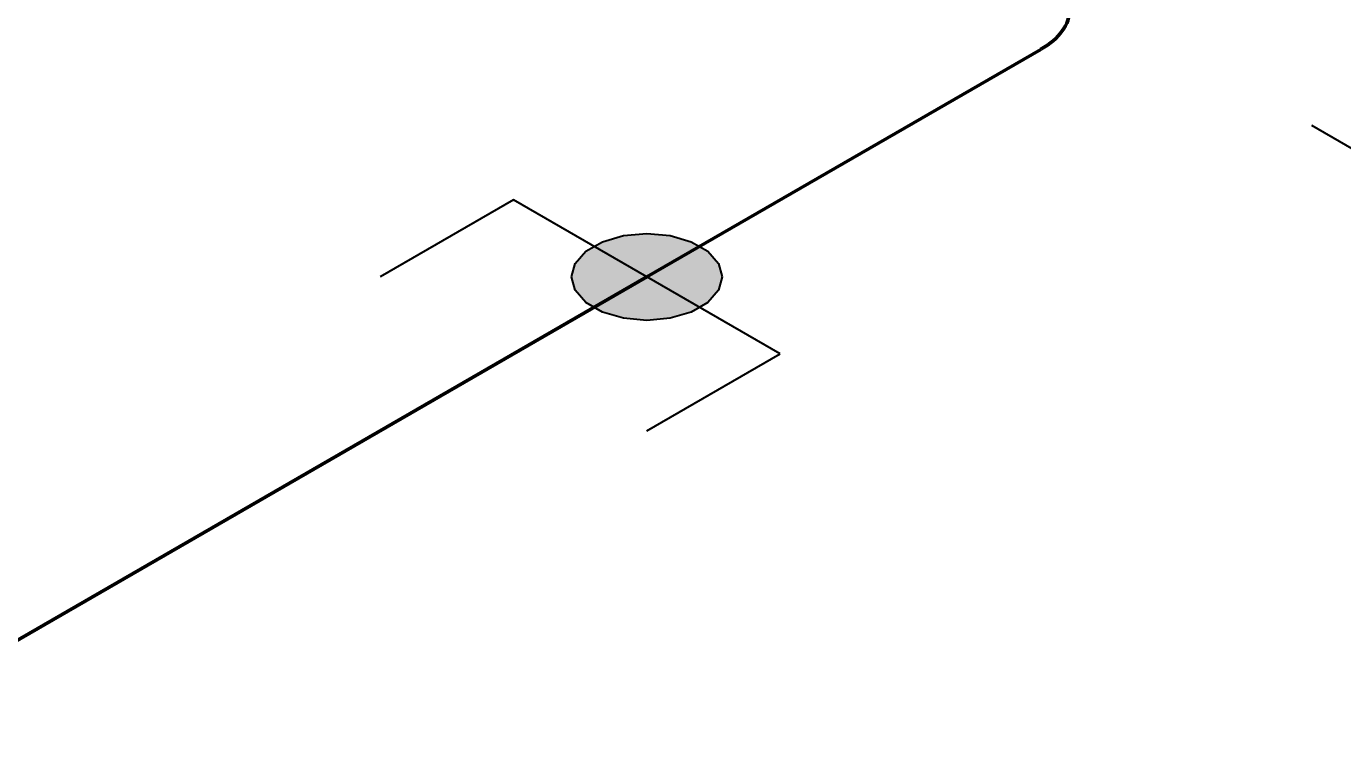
# Model space of a CAD drawing. Header units: millimetres. Extents: x 0 to 594, y 0 to 420.
# Drawn here: x 140.66 to 153.76, y 332.93 to 340.08 of the extents above; entities that cross this region are included whole.
import ezdxf

# ---------------------------------------------------------------- set-up
doc = ezdxf.new("R2010")
doc.units = ezdxf.units.MM
doc.header["$LTSCALE"] = 0.25
doc.layers.add('용접', color=1, linetype='Continuous')
doc.layers.add('치수', color=1, linetype='Continuous')
doc.layers.add('파이프 작은 보어', color=30, linetype='Continuous', lineweight=50)
doc.styles.add('AdskIsoMetric', font='arial.ttf', dxfattribs={"width": 0.8, "height": 2.5})
doc.styles.add('AdskIsoMetric-30', font='arial.ttf', dxfattribs={"width": 0.8, "height": 2.5})
doc.dimstyles.new('AdskIsoMetric', dxfattribs={"dimtxt": 2.5, "dimasz": 2.5, "dimexe": 1, "dimexo": 2, "dimgap": 0.8, "dimtad": 1, "dimdec": 0, "dimrnd": 1, "dimzin": 0, "dimdsep": 46, "dimtxsty": 'AdskIsoMetric', "dimcen": 0, "dimclrt": 7, "dimadec": 0, "dimazin": 0, "dimtfac": 1, "dimtdec": 0, "dimtmove": 1, "dimatfit": 3, "dimfxl": 0, "dimfrac": 2, "dimtolj": 1, "dimtzin": 0, "dimarcsym": 0})

# ---------------------------------------------------------------- blocks, each defined once
blk = doc.blocks.new('*D73')
at = {"layer": 'Defpoints', "color": 0}
for p in [(151.45, 340.246), (164.44, 332.746), (109.612, 316.091)]:
    blk.add_point(p, dxfattribs=at)
at = {"layer": '치수', "color": 0, "lineweight": -2}
for p, q in [((153.45, 339.091), (165.44, 332.169)), ((124.768, 309.841), (162.275, 331.496))]:
    blk.add_line(p, q, dxfattribs=at)
at = {"layer": '치수', "color": 0}
for points in [[(162.067, 331.857), (162.484, 331.135), (164.44, 332.746)], [(124.559, 310.202), (124.976, 309.48), (122.602, 308.591)]]:
    blk.add_solid(points, dxfattribs=at)
at = {"layer": '치수', "color": 7, "insert": (141.255, 321.977), "char_height": 2.5, "attachment_point": 5, "rotation": 30, "style": 'AdskIsoMetric-30'}
blk.add_mtext('\\A1;1034', dxfattribs=at)
blk = doc.blocks.new('엘보우-18-Iso2DSkew90')
at = {"color": 0, "linetype": 'ByBlock', "lineweight": -2, "extrusion": (0, 0.816497, 0.57735)}
for p, q in [((-0.691, 0.399), (-5.303, 3.062)), ((-5.303, -3.062), (-0.691, -0.399))]:
    blk.add_line(p, q, dxfattribs=at)
at = {"linetype": 'ByBlock'}
blk.add_ellipse((-1.382, 0), major_axis=(-0.977, 0), ratio=0.57735, start_param=2.356194, end_param=3.926991, dxfattribs=at)
blk = doc.blocks.new('SocketWeld-1-IsoRight')
blk.add_hatch(color=256).paths.add_polyline_path([(0.00553, 0.03713), (0.00575, 0.03692), (0.00596, 0.03672), (0.00617, 0.03652), (0.00639, 0.03631), (0.0066, 0.03611), (0.00682, 0.0359), (0.00703, 0.0357), (0.00725, 0.03549), (0.00746, 0.03529), (0.00768, 0.03508), (0.00789, 0.03488), (0.00811, 0.03467), (0.00832, 0.03447), (0.00854, 0.03427), (0.00875, 0.03406), (0.00897, 0.03386), (0.00918, 0.03365), (0.0094, 0.03345), (0.00961, 0.03324), (0.00982, 0.03304), (0.01004, 0.03283), (0.01025, 0.03263), (0.01047, 0.03243), (0.01068, 0.03222), (0.0109, 0.03202), (0.01111, 0.03181), (0.01133, 0.03161), (0.01154, 0.0314), (0.01176, 0.0312), (0.01197, 0.03099), (0.01219, 0.03079), (0.0124, 0.03058), (0.01262, 0.03038), (0.01283, 0.03018), (0.01305, 0.02997), (0.01326, 0.02977), (0.01347, 0.02956), (0.01369, 0.02936), (0.0139, 0.02915), (0.01412, 0.02895), (0.01433, 0.02874), (0.01455, 0.02854), (0.01476, 0.02834), (0.01498, 0.02813), (0.01519, 0.02793), (0.01541, 0.02772), (0.01562, 0.02752), (0.01584, 0.02731), (0.01605, 0.02711), (0.01605, 0.02711), (0.01623, 0.02685), (0.01642, 0.02659), (0.0166, 0.02633), (0.01678, 0.02607), (0.01696, 0.02581), (0.01715, 0.02556), (0.01733, 0.0253), (0.01751, 0.02504), (0.01769, 0.02478), (0.01788, 0.02452), (0.01806, 0.02426), (0.01824, 0.024), (0.01843, 0.02375), (0.01861, 0.02349), (0.01879, 0.02323), (0.01897, 0.02297), (0.01916, 0.02271), (0.01934, 0.02245), (0.01952, 0.02219), (0.0197, 0.02193), (0.01989, 0.02168), (0.02007, 0.02142), (0.02025, 0.02116), (0.02043, 0.0209), (0.02062, 0.02064), (0.0208, 0.02038), (0.02098, 0.02012), (0.02116, 0.01987), (0.02135, 0.01961), (0.02153, 0.01935), (0.02171, 0.01909), (0.0219, 0.01883), (0.02208, 0.01857), (0.02226, 0.01831), (0.02244, 0.01806), (0.02263, 0.0178), (0.02281, 0.01754), (0.02299, 0.01728), (0.02317, 0.01702), (0.02336, 0.01676), (0.02354, 0.0165), (0.02372, 0.01624), (0.0239, 0.01599), (0.02409, 0.01573), (0.02427, 0.01547), (0.02445, 0.01521), (0.02463, 0.01495), (0.02482, 0.01469), (0.025, 0.01443), (0.025, 0.01443), (0.02513, 0.01415), (0.02527, 0.01386), (0.0254, 0.01357), (0.02553, 0.01328), (0.02566, 0.013), (0.0258, 0.01271), (0.02593, 0.01242), (0.02606, 0.01213), (0.02619, 0.01185), (0.02633, 0.01156), (0.02646, 0.01127), (0.02659, 0.01098), (0.02672, 0.0107), (0.02686, 0.01041), (0.02699, 0.01012), (0.02712, 0.00983), (0.02726, 0.00955), (0.02739, 0.00926), (0.02752, 0.00897), (0.02765, 0.00868), (0.02779, 0.0084), (0.02792, 0.00811), (0.02805, 0.00782), (0.02818, 0.00753), (0.02832, 0.00725), (0.02845, 0.00696), (0.02858, 0.00667), (0.02872, 0.00638), (0.02885, 0.0061), (0.02898, 0.00581), (0.02911, 0.00552), (0.02925, 0.00523), (0.02938, 0.00495), (0.02951, 0.00466), (0.02964, 0.00437), (0.02978, 0.00408), (0.02991, 0.0038), (0.03004, 0.00351), (0.03017, 0.00322), (0.03031, 0.00293), (0.03044, 0.00265), (0.03057, 0.00236), (0.03071, 0.00207), (0.03084, 0.00178), (0.03097, 0.0015), (0.0311, 0.00121), (0.03124, 0.00092), (0.03137, 0.00063), (0.0315, 0.00035), (0.0315, 0.00035), (0.03157, 0.00006), (0.03164, -0.00023), (0.03171, -0.00052), (0.03178, -0.00081), (0.03185, -0.00109), (0.03192, -0.00138), (0.03199, -0.00167), (0.03206, -0.00196), (0.03213, -0.00225), (0.0322, -0.00254), (0.03227, -0.00282), (0.03234, -0.00311), (0.03241, -0.0034), (0.03248, -0.00369), (0.03255, -0.00398), (0.03262, -0.00426), (0.03269, -0.00455), (0.03276, -0.00484), (0.03283, -0.00513), (0.0329, -0.00542), (0.03297, -0.00571), (0.03304, -0.00599), (0.03311, -0.00628), (0.03318, -0.00657), (0.03325, -0.00686), (0.03332, -0.00715), (0.03339, -0.00743), (0.03346, -0.00772), (0.03352, -0.00801), (0.03359, -0.0083), (0.03366, -0.00859), (0.03373, -0.00888), (0.0338, -0.00916), (0.03387, -0.00945), (0.03394, -0.00974), (0.03401, -0.01003), (0.03408, -0.01032), (0.03415, -0.0106), (0.03422, -0.01089), (0.03429, -0.01118), (0.03436, -0.01147), (0.03443, -0.01176), (0.0345, -0.01205), (0.03457, -0.01233), (0.03464, -0.01262), (0.03471, -0.01291), (0.03478, -0.0132), (0.03485, -0.01349), (0.03492, -0.01377), (0.03492, -0.01377), (0.03492, -0.01404), (0.03492, -0.0143), (0.03492, -0.01456), (0.03492, -0.01482), (0.03492, -0.01508), (0.03492, -0.01534), (0.03492, -0.0156), (0.03492, -0.01586), (0.03492, -0.01612), (0.03492, -0.01638), (0.03492, -0.01664), (0.03492, -0.0169), (0.03492, -0.01716), (0.03492, -0.01742), (0.03492, -0.01768), (0.03492, -0.01795), (0.03492, -0.01821), (0.03492, -0.01847), (0.03492, -0.01873), (0.03492, -0.01899), (0.03492, -0.01925), (0.03492, -0.01951), (0.03492, -0.01977), (0.03492, -0.02003), (0.03492, -0.02029), (0.03492, -0.02055), (0.03492, -0.02081), (0.03492, -0.02107), (0.03492, -0.02133), (0.03492, -0.02159), (0.03492, -0.02186), (0.03492, -0.02212), (0.03492, -0.02238), (0.03492, -0.02264), (0.03492, -0.0229), (0.03492, -0.02316), (0.03492, -0.02342), (0.03492, -0.02368), (0.03492, -0.02394), (0.03492, -0.0242), (0.03492, -0.02446), (0.03492, -0.02472), (0.03492, -0.02498), (0.03492, -0.02524), (0.03492, -0.0255), (0.03492, -0.02577), (0.03492, -0.02603), (0.03492, -0.02629), (0.03492, -0.02655), (0.03492, -0.02655), (0.03485, -0.02676), (0.03478, -0.02696), (0.03471, -0.02717), (0.03464, -0.02738), (0.03457, -0.02759), (0.0345, -0.02779), (0.03443, -0.028), (0.03436, -0.02821), (0.03429, -0.02842), (0.03422, -0.02862), (0.03415, -0.02883), (0.03408, -0.02904), (0.03401, -0.02925), (0.03394, -0.02945), (0.03387, -0.02966), (0.0338, -0.02987), (0.03373, -0.03008), (0.03366, -0.03028), (0.03359, -0.03049), (0.03352, -0.0307), (0.03346, -0.03091), (0.03339, -0.03112), (0.03332, -0.03132), (0.03325, -0.03153), (0.03318, -0.03174), (0.03311, -0.03195), (0.03304, -0.03215), (0.03297, -0.03236), (0.0329, -0.03257), (0.03283, -0.03278), (0.03276, -0.03298), (0.03269, -0.03319), (0.03262, -0.0334), (0.03255, -0.03361), (0.03248, -0.03381), (0.03241, -0.03402), (0.03234, -0.03423), (0.03227, -0.03444), (0.0322, -0.03465), (0.03213, -0.03485), (0.03206, -0.03506), (0.03199, -0.03527), (0.03192, -0.03548), (0.03185, -0.03568), (0.03178, -0.03589), (0.03171, -0.0361), (0.03164, -0.03631), (0.03157, -0.03651), (0.0315, -0.03672), (0.0315, -0.03672), (0.03137, -0.03686), (0.03124, -0.03699), (0.0311, -0.03712), (0.03097, -0.03726), (0.03084, -0.03739), (0.03071, -0.03753), (0.03057, -0.03766), (0.03044, -0.0378), (0.03031, -0.03793), (0.03017, -0.03806), (0.03004, -0.0382), (0.02991, -0.03833), (0.02978, -0.03847), (0.02964, -0.0386), (0.02951, -0.03874), (0.02938, -0.03887), (0.02925, -0.039), (0.02911, -0.03914), (0.02898, -0.03927), (0.02885, -0.03941), (0.02872, -0.03954), (0.02858, -0.03968), (0.02845, -0.03981), (0.02832, -0.03994), (0.02818, -0.04008), (0.02805, -0.04021), (0.02792, -0.04035), (0.02779, -0.04048), (0.02765, -0.04062), (0.02752, -0.04075), (0.02739, -0.04088), (0.02726, -0.04102), (0.02712, -0.04115), (0.02699, -0.04129), (0.02686, -0.04142), (0.02672, -0.04156), (0.02659, -0.04169), (0.02646, -0.04182), (0.02633, -0.04196), (0.02619, -0.04209), (0.02606, -0.04223), (0.02593, -0.04236), (0.0258, -0.0425), (0.02566, -0.04263), (0.02553, -0.04276), (0.0254, -0.0429), (0.02527, -0.04303), (0.02513, -0.04317), (0.025, -0.0433), (0.025, -0.0433), (0.02482, -0.04335), (0.02463, -0.0434), (0.02445, -0.04344), (0.02427, -0.04349), (0.02409, -0.04354), (0.0239, -0.04359), (0.02372, -0.04364), (0.02354, -0.04368), (0.02336, -0.04373), (0.02317, -0.04378), (0.02299, -0.04383), (0.02281, -0.04387), (0.02263, -0.04392), (0.02244, -0.04397), (0.02226, -0.04402), (0.02208, -0.04407), (0.0219, -0.04411), (0.02171, -0.04416), (0.02153, -0.04421), (0.02135, -0.04426), (0.02116, -0.0443), (0.02098, -0.04435), (0.0208, -0.0444), (0.02062, -0.04445), (0.02043, -0.0445), (0.02025, -0.04454), (0.02007, -0.04459), (0.01989, -0.04464), (0.0197, -0.04469), (0.01952, -0.04473), (0.01934, -0.04478), (0.01916, -0.04483), (0.01897, -0.04488), (0.01879, -0.04493), (0.01861, -0.04497), (0.01843, -0.04502), (0.01824, -0.04507), (0.01806, -0.04512), (0.01788, -0.04516), (0.01769, -0.04521), (0.01751, -0.04526), (0.01733, -0.04531), (0.01715, -0.04536), (0.01696, -0.0454), (0.01678, -0.04545), (0.0166, -0.0455), (0.01642, -0.04555), (0.01623, -0.04559), (0.01605, -0.04564), (0.01605, -0.04564), (0.01584, -0.0456), (0.01562, -0.04556), (0.01541, -0.04551), (0.01519, -0.04547), (0.01498, -0.04543), (0.01476, -0.04538), (0.01455, -0.04534), (0.01433, -0.04529), (0.01412, -0.04525), (0.0139, -0.04521), (0.01369, -0.04516), (0.01347, -0.04512), (0.01326, -0.04508), (0.01305, -0.04503), (0.01283, -0.04499), (0.01262, -0.04495), (0.0124, -0.0449), (0.01219, -0.04486), (0.01197, -0.04482), (0.01176, -0.04477), (0.01154, -0.04473), (0.01133, -0.04469), (0.01111, -0.04464), (0.0109, -0.0446), (0.01068, -0.04456), (0.01047, -0.04451), (0.01025, -0.04447), (0.01004, -0.04443), (0.00982, -0.04438), (0.00961, -0.04434), (0.0094, -0.0443), (0.00918, -0.04425), (0.00897, -0.04421), (0.00875, -0.04417), (0.00854, -0.04412), (0.00832, -0.04408), (0.00811, -0.04404), (0.00789, -0.04399), (0.00768, -0.04395), (0.00746, -0.04391), (0.00725, -0.04386), (0.00703, -0.04382), (0.00682, -0.04378), (0.0066, -0.04373), (0.00639, -0.04369), (0.00617, -0.04365), (0.00596, -0.0436), (0.00575, -0.04356), (0.00553, -0.04352), (0.00553, -0.04352), (0.00531, -0.04339), (0.00508, -0.04325), (0.00485, -0.04312), (0.00463, -0.04299), (0.0044, -0.04286), (0.00418, -0.04273), (0.00395, -0.0426), (0.00372, -0.04247), (0.0035, -0.04234), (0.00327, -0.04221), (0.00305, -0.04208), (0.00282, -0.04195), (0.0026, -0.04182), (0.00237, -0.04169), (0.00214, -0.04156), (0.00192, -0.04143), (0.00169, -0.0413), (0.00147, -0.04117), (0.00124, -0.04104), (0.00102, -0.04091), (0.00079, -0.04078), (0.00056, -0.04065), (0.00034, -0.04052), (0.00011, -0.04039), (-0.00011, -0.04026), (-0.00034, -0.04013), (-0.00056, -0.04), (-0.00079, -0.03987), (-0.00102, -0.03974), (-0.00124, -0.03961), (-0.00147, -0.03948), (-0.00169, -0.03934), (-0.00192, -0.03921), (-0.00214, -0.03908), (-0.00237, -0.03895), (-0.0026, -0.03882), (-0.00282, -0.03869), (-0.00305, -0.03856), (-0.00327, -0.03843), (-0.0035, -0.0383), (-0.00372, -0.03817), (-0.00395, -0.03804), (-0.00418, -0.03791), (-0.0044, -0.03778), (-0.00463, -0.03765), (-0.00485, -0.03752), (-0.00508, -0.03739), (-0.00531, -0.03726), (-0.00553, -0.03713), (-0.00553, -0.03713), (-0.00575, -0.03692), (-0.00596, -0.03672), (-0.00617, -0.03652), (-0.00639, -0.03631), (-0.0066, -0.03611), (-0.00682, -0.0359), (-0.00703, -0.0357), (-0.00725, -0.03549), (-0.00746, -0.03529), (-0.00768, -0.03508), (-0.00789, -0.03488), (-0.00811, -0.03467), (-0.00832, -0.03447), (-0.00854, -0.03427), (-0.00875, -0.03406), (-0.00897, -0.03386), (-0.00918, -0.03365), (-0.0094, -0.03345), (-0.00961, -0.03324), (-0.00982, -0.03304), (-0.01004, -0.03283), (-0.01025, -0.03263), (-0.01047, -0.03243), (-0.01068, -0.03222), (-0.0109, -0.03202), (-0.01111, -0.03181), (-0.01133, -0.03161), (-0.01154, -0.0314), (-0.01176, -0.0312), (-0.01197, -0.03099), (-0.01219, -0.03079), (-0.0124, -0.03058), (-0.01262, -0.03038), (-0.01283, -0.03018), (-0.01305, -0.02997), (-0.01326, -0.02977), (-0.01347, -0.02956), (-0.01369, -0.02936), (-0.0139, -0.02915), (-0.01412, -0.02895), (-0.01433, -0.02874), (-0.01455, -0.02854), (-0.01476, -0.02834), (-0.01498, -0.02813), (-0.01519, -0.02793), (-0.01541, -0.02772), (-0.01562, -0.02752), (-0.01584, -0.02731), (-0.01605, -0.02711), (-0.01605, -0.02711), (-0.01623, -0.02685), (-0.01642, -0.02659), (-0.0166, -0.02633), (-0.01678, -0.02607), (-0.01696, -0.02581), (-0.01715, -0.02556), (-0.01733, -0.0253), (-0.01751, -0.02504), (-0.01769, -0.02478), (-0.01788, -0.02452), (-0.01806, -0.02426), (-0.01824, -0.024), (-0.01843, -0.02375), (-0.01861, -0.02349), (-0.01879, -0.02323), (-0.01897, -0.02297), (-0.01916, -0.02271), (-0.01934, -0.02245), (-0.01952, -0.02219), (-0.0197, -0.02193), (-0.01989, -0.02168), (-0.02007, -0.02142), (-0.02025, -0.02116), (-0.02043, -0.0209), (-0.02062, -0.02064), (-0.0208, -0.02038), (-0.02098, -0.02012), (-0.02116, -0.01987), (-0.02135, -0.01961), (-0.02153, -0.01935), (-0.02171, -0.01909), (-0.0219, -0.01883), (-0.02208, -0.01857), (-0.02226, -0.01831), (-0.02244, -0.01806), (-0.02263, -0.0178), (-0.02281, -0.01754), (-0.02299, -0.01728), (-0.02317, -0.01702), (-0.02336, -0.01676), (-0.02354, -0.0165), (-0.02372, -0.01624), (-0.0239, -0.01599), (-0.02409, -0.01573), (-0.02427, -0.01547), (-0.02445, -0.01521), (-0.02463, -0.01495), (-0.02482, -0.01469), (-0.025, -0.01443), (-0.025, -0.01443), (-0.02513, -0.01415), (-0.02527, -0.01386), (-0.0254, -0.01357), (-0.02553, -0.01328), (-0.02566, -0.013), (-0.0258, -0.01271), (-0.02593, -0.01242), (-0.02606, -0.01213), (-0.02619, -0.01185), (-0.02633, -0.01156), (-0.02646, -0.01127), (-0.02659, -0.01098), (-0.02672, -0.0107), (-0.02686, -0.01041), (-0.02699, -0.01012), (-0.02712, -0.00983), (-0.02726, -0.00955), (-0.02739, -0.00926), (-0.02752, -0.00897), (-0.02765, -0.00868), (-0.02779, -0.0084), (-0.02792, -0.00811), (-0.02805, -0.00782), (-0.02818, -0.00753), (-0.02832, -0.00725), (-0.02845, -0.00696), (-0.02858, -0.00667), (-0.02872, -0.00638), (-0.02885, -0.0061), (-0.02898, -0.00581), (-0.02911, -0.00552), (-0.02925, -0.00523), (-0.02938, -0.00495), (-0.02951, -0.00466), (-0.02964, -0.00437), (-0.02978, -0.00408), (-0.02991, -0.0038), (-0.03004, -0.00351), (-0.03017, -0.00322), (-0.03031, -0.00293), (-0.03044, -0.00265), (-0.03057, -0.00236), (-0.03071, -0.00207), (-0.03084, -0.00178), (-0.03097, -0.0015), (-0.0311, -0.00121), (-0.03124, -0.00092), (-0.03137, -0.00063), (-0.0315, -0.00035), (-0.0315, -0.00035), (-0.03157, -0.00006), (-0.03164, 0.00023), (-0.03171, 0.00052), (-0.03178, 0.00081), (-0.03185, 0.00109), (-0.03192, 0.00138), (-0.03199, 0.00167), (-0.03206, 0.00196), (-0.03213, 0.00225), (-0.0322, 0.00254), (-0.03227, 0.00282), (-0.03234, 0.00311), (-0.03241, 0.0034), (-0.03248, 0.00369), (-0.03255, 0.00398), (-0.03262, 0.00426), (-0.03269, 0.00455), (-0.03276, 0.00484), (-0.03283, 0.00513), (-0.0329, 0.00542), (-0.03297, 0.00571), (-0.03304, 0.00599), (-0.03311, 0.00628), (-0.03318, 0.00657), (-0.03325, 0.00686), (-0.03332, 0.00715), (-0.03339, 0.00743), (-0.03346, 0.00772), (-0.03352, 0.00801), (-0.03359, 0.0083), (-0.03366, 0.00859), (-0.03373, 0.00888), (-0.0338, 0.00916), (-0.03387, 0.00945), (-0.03394, 0.00974), (-0.03401, 0.01003), (-0.03408, 0.01032), (-0.03415, 0.0106), (-0.03422, 0.01089), (-0.03429, 0.01118), (-0.03436, 0.01147), (-0.03443, 0.01176), (-0.0345, 0.01205), (-0.03457, 0.01233), (-0.03464, 0.01262), (-0.03471, 0.01291), (-0.03478, 0.0132), (-0.03485, 0.01349), (-0.03492, 0.01377), (-0.03492, 0.01377), (-0.03492, 0.01404), (-0.03492, 0.0143), (-0.03492, 0.01456), (-0.03492, 0.01482), (-0.03492, 0.01508), (-0.03492, 0.01534), (-0.03492, 0.0156), (-0.03492, 0.01586), (-0.03492, 0.01612), (-0.03492, 0.01638), (-0.03492, 0.01664), (-0.03492, 0.0169), (-0.03492, 0.01716), (-0.03492, 0.01742), (-0.03492, 0.01768), (-0.03492, 0.01795), (-0.03492, 0.01821), (-0.03492, 0.01847), (-0.03492, 0.01873), (-0.03492, 0.01899), (-0.03492, 0.01925), (-0.03492, 0.01951), (-0.03492, 0.01977), (-0.03492, 0.02003), (-0.03492, 0.02029), (-0.03492, 0.02055), (-0.03492, 0.02081), (-0.03492, 0.02107), (-0.03492, 0.02133), (-0.03492, 0.02159), (-0.03492, 0.02186), (-0.03492, 0.02212), (-0.03492, 0.02238), (-0.03492, 0.02264), (-0.03492, 0.0229), (-0.03492, 0.02316), (-0.03492, 0.02342), (-0.03492, 0.02368), (-0.03492, 0.02394), (-0.03492, 0.0242), (-0.03492, 0.02446), (-0.03492, 0.02472), (-0.03492, 0.02498), (-0.03492, 0.02524), (-0.03492, 0.0255), (-0.03492, 0.02577), (-0.03492, 0.02603), (-0.03492, 0.02629), (-0.03492, 0.02655), (-0.03492, 0.02655), (-0.03485, 0.02676), (-0.03478, 0.02696), (-0.03471, 0.02717), (-0.03464, 0.02738), (-0.03457, 0.02759), (-0.0345, 0.02779), (-0.03443, 0.028), (-0.03436, 0.02821), (-0.03429, 0.02842), (-0.03422, 0.02862), (-0.03415, 0.02883), (-0.03408, 0.02904), (-0.03401, 0.02925), (-0.03394, 0.02945), (-0.03387, 0.02966), (-0.0338, 0.02987), (-0.03373, 0.03008), (-0.03366, 0.03028), (-0.03359, 0.03049), (-0.03352, 0.0307), (-0.03346, 0.03091), (-0.03339, 0.03112), (-0.03332, 0.03132), (-0.03325, 0.03153), (-0.03318, 0.03174), (-0.03311, 0.03195), (-0.03304, 0.03215), (-0.03297, 0.03236), (-0.0329, 0.03257), (-0.03283, 0.03278), (-0.03276, 0.03298), (-0.03269, 0.03319), (-0.03262, 0.0334), (-0.03255, 0.03361), (-0.03248, 0.03381), (-0.03241, 0.03402), (-0.03234, 0.03423), (-0.03227, 0.03444), (-0.0322, 0.03465), (-0.03213, 0.03485), (-0.03206, 0.03506), (-0.03199, 0.03527), (-0.03192, 0.03548), (-0.03185, 0.03568), (-0.03178, 0.03589), (-0.03171, 0.0361), (-0.03164, 0.03631), (-0.03157, 0.03651), (-0.0315, 0.03672), (-0.0315, 0.03672), (-0.03137, 0.03686), (-0.03124, 0.03699), (-0.0311, 0.03712), (-0.03097, 0.03726), (-0.03084, 0.03739), (-0.03071, 0.03753), (-0.03057, 0.03766), (-0.03044, 0.0378), (-0.03031, 0.03793), (-0.03017, 0.03806), (-0.03004, 0.0382), (-0.02991, 0.03833), (-0.02978, 0.03847), (-0.02964, 0.0386), (-0.02951, 0.03874), (-0.02938, 0.03887), (-0.02925, 0.039), (-0.02911, 0.03914), (-0.02898, 0.03927), (-0.02885, 0.03941), (-0.02872, 0.03954), (-0.02858, 0.03968), (-0.02845, 0.03981), (-0.02832, 0.03994), (-0.02818, 0.04008), (-0.02805, 0.04021), (-0.02792, 0.04035), (-0.02779, 0.04048), (-0.02765, 0.04062), (-0.02752, 0.04075), (-0.02739, 0.04088), (-0.02726, 0.04102), (-0.02712, 0.04115), (-0.02699, 0.04129), (-0.02686, 0.04142), (-0.02672, 0.04156), (-0.02659, 0.04169), (-0.02646, 0.04182), (-0.02633, 0.04196), (-0.02619, 0.04209), (-0.02606, 0.04223), (-0.02593, 0.04236), (-0.0258, 0.0425), (-0.02566, 0.04263), (-0.02553, 0.04276), (-0.0254, 0.0429), (-0.02527, 0.04303), (-0.02513, 0.04317), (-0.025, 0.0433), (-0.025, 0.0433), (-0.02482, 0.04335), (-0.02463, 0.0434), (-0.02445, 0.04344), (-0.02427, 0.04349), (-0.02409, 0.04354), (-0.0239, 0.04359), (-0.02372, 0.04364), (-0.02354, 0.04368), (-0.02336, 0.04373), (-0.02317, 0.04378), (-0.02299, 0.04383), (-0.02281, 0.04387), (-0.02263, 0.04392), (-0.02244, 0.04397), (-0.02226, 0.04402), (-0.02208, 0.04407), (-0.0219, 0.04411), (-0.02171, 0.04416), (-0.02153, 0.04421), (-0.02135, 0.04426), (-0.02116, 0.0443), (-0.02098, 0.04435), (-0.0208, 0.0444), (-0.02062, 0.04445), (-0.02043, 0.0445), (-0.02025, 0.04454), (-0.02007, 0.04459), (-0.01989, 0.04464), (-0.0197, 0.04469), (-0.01952, 0.04473), (-0.01934, 0.04478), (-0.01916, 0.04483), (-0.01897, 0.04488), (-0.01879, 0.04493), (-0.01861, 0.04497), (-0.01843, 0.04502), (-0.01824, 0.04507), (-0.01806, 0.04512), (-0.01788, 0.04516), (-0.01769, 0.04521), (-0.01751, 0.04526), (-0.01733, 0.04531), (-0.01715, 0.04536), (-0.01696, 0.0454), (-0.01678, 0.04545), (-0.0166, 0.0455), (-0.01642, 0.04555), (-0.01623, 0.04559), (-0.01605, 0.04564), (-0.01605, 0.04564), (-0.01584, 0.0456), (-0.01562, 0.04556), (-0.01541, 0.04551), (-0.01519, 0.04547), (-0.01498, 0.04543), (-0.01476, 0.04538), (-0.01455, 0.04534), (-0.01433, 0.04529), (-0.01412, 0.04525), (-0.0139, 0.04521), (-0.01369, 0.04516), (-0.01347, 0.04512), (-0.01326, 0.04508), (-0.01305, 0.04503), (-0.01283, 0.04499), (-0.01262, 0.04495), (-0.0124, 0.0449), (-0.01219, 0.04486), (-0.01197, 0.04482), (-0.01176, 0.04477), (-0.01154, 0.04473), (-0.01133, 0.04469), (-0.01111, 0.04464), (-0.0109, 0.0446), (-0.01068, 0.04456), (-0.01047, 0.04451), (-0.01025, 0.04447), (-0.01004, 0.04443), (-0.00982, 0.04438), (-0.00961, 0.04434), (-0.0094, 0.0443), (-0.00918, 0.04425), (-0.00897, 0.04421), (-0.00875, 0.04417), (-0.00854, 0.04412), (-0.00832, 0.04408), (-0.00811, 0.04404), (-0.00789, 0.04399), (-0.00768, 0.04395), (-0.00746, 0.04391), (-0.00725, 0.04386), (-0.00703, 0.04382), (-0.00682, 0.04378), (-0.0066, 0.04373), (-0.00639, 0.04369), (-0.00617, 0.04365), (-0.00596, 0.0436), (-0.00575, 0.04356), (-0.00553, 0.04352), (-0.00553, 0.04352), (-0.00531, 0.04339), (-0.00508, 0.04325), (-0.00485, 0.04312), (-0.00463, 0.04299), (-0.0044, 0.04286), (-0.00418, 0.04273), (-0.00395, 0.0426), (-0.00372, 0.04247), (-0.0035, 0.04234), (-0.00327, 0.04221), (-0.00305, 0.04208), (-0.00282, 0.04195), (-0.0026, 0.04182), (-0.00237, 0.04169), (-0.00214, 0.04156), (-0.00192, 0.04143), (-0.00169, 0.0413), (-0.00147, 0.04117), (-0.00124, 0.04104), (-0.00102, 0.04091), (-0.00079, 0.04078), (-0.00056, 0.04065), (-0.00034, 0.04052), (-0.00011, 0.04039), (0.00011, 0.04026), (0.00034, 0.04013), (0.00056, 0.04), (0.00079, 0.03987), (0.00102, 0.03974), (0.00124, 0.03961), (0.00147, 0.03948), (0.00169, 0.03934), (0.00192, 0.03921), (0.00214, 0.03908), (0.00237, 0.03895), (0.0026, 0.03882), (0.00282, 0.03869), (0.00305, 0.03856), (0.00327, 0.03843), (0.0035, 0.0383), (0.00372, 0.03817), (0.00395, 0.03804), (0.00418, 0.03791), (0.0044, 0.03778), (0.00463, 0.03765), (0.00485, 0.03752), (0.00508, 0.03739), (0.00531, 0.03726)], flags=0)
at = {"color": 0, "linetype": 'ByBlock', "lineweight": -2, "extrusion": (0.707107, 0.408248, -0.57735)}
for p, q in [((0, 0.10206), (-0.08839, 0.15309)), ((0, -0.10206), (0, 0.10206)), ((-0.025, 0.0433), (-0.01605, 0.04564)), ((-0.01605, 0.04564), (-0.00553, 0.04352)), ((-0.03492, 0.02655), (-0.0315, 0.03672)), ((-0.0315, 0.03672), (-0.025, 0.0433)), ((-0.00553, 0.04352), (0.00553, 0.03713)), ((0.00553, 0.03713), (0.01605, 0.02711)), ((-0.03492, 0.01377), (-0.03492, 0.02655)), ((0.01605, 0.02711), (0.025, 0.01443)), ((-0.0315, -0.00035), (-0.03492, 0.01377)), ((0.025, 0.01443), (0.0315, 0.00035)), ((0.0315, 0.00035), (0.03492, -0.01377)), ((-0.025, -0.01443), (-0.0315, -0.00035)), ((-0.01605, -0.02711), (-0.025, -0.01443)), ((0.03492, -0.01377), (0.03492, -0.02655)), ((-0.00553, -0.03713), (-0.01605, -0.02711)), ((0.03492, -0.02655), (0.0315, -0.03672)), ((0.00553, -0.04352), (-0.00553, -0.03713)), ((0.01605, -0.04564), (0.00553, -0.04352)), ((0.025, -0.0433), (0.01605, -0.04564)), ((0.0315, -0.03672), (0.025, -0.0433)), ((-0.08839, -0.05103), (0, -0.10206))]:
    blk.add_line(p, q, dxfattribs=at)

msp = doc.modelspace()

# ---------------------------------------------------------------- linework, layer by layer
at = {"layer": '파이프 작은 보어'}
msp.add_lwpolyline([(114.2243, 318.7537), (146.8378, 337.5831)], dxfattribs=at)

# ---------------------------------------------------------------- block references
at = {"layer": '용접', "xscale": 15, "yscale": 15, "zscale": 15, "rotation": 60.00000001030287}
msp.add_blockref('SocketWeld-1-IsoRight', (146.8378, 337.5831), dxfattribs=at)
at = {"layer": '파이프 작은 보어'}
msp.add_blockref('엘보우-18-Iso2DSkew90', (151.4501, 340.246), dxfattribs=at)

# ---------------------------------------------------------------- dimensions: what is measured, and where the dimension line sits
at = {"layer": '치수'}
dim = msp.add_linear_dim(base=(164.4405, 332.746), p1=(109.6121, 316.0908), p2=(151.4501, 340.246), angle=30, text='1034', dimstyle='AdskIsoMetric', override={"dimtad": 0, "dimlfac": 21.411124, "dimtxsty": 'AdskIsoMetric-30', "dimse1": 1, "dimse2": 0, "dimsd1": 0, "dimsd2": 0, "dimtmove": 1}, dxfattribs=at)
dim.commit()
dim.dimension.update_dxf_attribs({"geometry": '*D73', "text_midpoint": (141.2552, 321.9768), "dimtype": 160})

doc.saveas('drawing.dxf')
